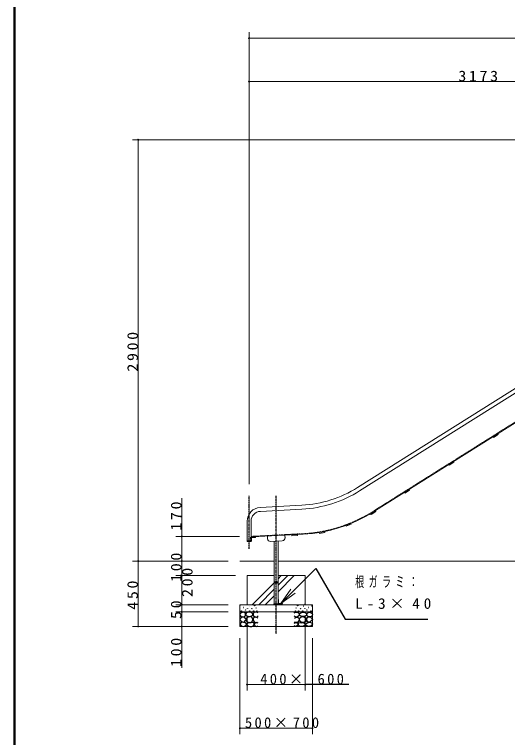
# Model space of a CAD drawing. Units: millimetres at full size. Extents: x -15630 to 0, y -2472 to 10680.
# Drawn here: x -15400 to -12005, y 1936 to 6912 of the extents above; entities that cross this region are included whole.
import ezdxf

# ---------------------------------------------------------------- set-up
doc = ezdxf.new("R2010")
doc.units = ezdxf.units.MM
doc.linetypes.add('USER2', pattern=[6, 3, -1, 1, -1])
doc.linetypes.add('USER4', pattern=[8, 5, -3])
for name, color, linetype, lineweight in [('A3図枠', 7, 'Continuous', 25), ('線', 2, 'Continuous', 25), ('補助', 2, 'Continuous', 13)]:
    doc.layers.add(name, color=color, linetype=linetype, lineweight=lineweight)
doc.styles.add('ＭＳ ゴシック', font='')
doc.styles.get('ＭＳ ゴシック').set_extended_font_data('MS Gothic')

# ---------------------------------------------------------------- blocks, each defined once
blk = doc.blocks.new('open_arrow')
at = {"color": 0, "linetype": 'Continuous', "lineweight": -2}
blk.add_lwpolyline([(7.5, 1.25), (0, 0), (7.5, -1.25)], dxfattribs=at)
blk = doc.blocks.new('dimension_origin')
at = {"color": 0, "linetype": 'Continuous', "lineweight": -2}
blk.add_circle((0, 0), 1.25, dxfattribs=at)

msp = doc.modelspace()

# ---------------------------------------------------------------- linework, layer by layer
at = {"layer": 'A3図枠', "lineweight": 50}
msp.add_line((-15400, 10680), (-15400, 0), dxfattribs=at)
at = {"layer": '線', "color": 7, "lineweight": 13}
for p, q in [((-13038.218, 3656.339), (-10777.106, 5077.483)), ((-13023.743, 3633.31), (-10759.046, 5056.707)), ((-10669.17, 4909.099), (-12931.79, 3487.007)), ((-13707.702, 3519.792), (-13422.059, 3534.762)), ((-13706.278, 3492.629), (-13420.635, 3507.599)), ((-13798.298, 3424.323), (-13798.298, 3283.895)), ((-13771.098, 3316.195), (-13771.098, 3424.323)), ((-13118.559, 3395.034), (-13083.152, 3408.832)), ((-13118.559, 3395.035), (-13116.38, 3389.444)), ((-13080.973, 3403.241), (-13116.38, 3389.444)), ((-13083.152, 3408.832), (-13080.973, 3403.241)), ((-13771.098, 3316.195), (-13411.592, 3335.036)), ((-13301.591, 3346.774), (-13264.219, 3353.653)), ((-13301.591, 3346.775), (-13300.505, 3340.873)), ((-13263.133, 3347.752), (-13300.505, 3340.873)), ((-13264.219, 3353.654), (-13263.133, 3347.752)), ((-13771.098, 3286.195), (-13771.098, 3283.895)), ((-13658.216, 3322.111), (-13657.274, 3304.135)), ((-13657.64, 3311.126), (-13657.274, 3304.135)), ((-13556.364, 3289.396), (-13636.255, 3285.209)), ((-13636.255, 3285.209), (-13556.364, 3289.396)), ((-13611.898, 3286.486), (-13611.898, 2854.998)), ((-13584.698, 3287.911), (-13584.698, 2854.998)), ((-13537.439, 3310.416), (-13538.381, 3328.391)), ((-13537.439, 3310.416), (-13537.805, 3317.406)), ((-13490.484, 3330.901), (-13490.169, 3324.909)), ((-13490.169, 3324.909), (-13452.222, 3326.898)), ((-13452.536, 3332.89), (-13452.222, 3326.898)), ((-13771.098, 3283.895), (-13798.298, 3283.895)), ((-13611.898, 3150), (-13848.298, 3150)), ((-10444.368, 3150), (-13584.698, 3150)), ((-13798.298, 2850), (-13798.298, 3050)), ((-13798.298, 3050), (-13611.898, 3050)), ((-13584.698, 3050), (-13398.298, 3050)), ((-13398.298, 3050), (-13398.298, 2850)), ((-13848.298, 2700), (-13848.298, 2850)), ((-13348.298, 2850), (-13848.298, 2850)), ((-13348.298, 2850), (-13348.298, 2700)), ((-13348.298, 2800), (-13848.298, 2800)), ((-13348.298, 2700), (-13848.298, 2700))]:
    msp.add_line(p, q, dxfattribs=at)
at = {"layer": '線', "color": 4, "linetype": 'USER4'}
for p, q in [((-12933.812, 3490.225), (-10622.126, 4943.155)), ((-13772.598, 3319.921), (-13411.791, 3338.831)), ((-13772.601, 3294.921), (-13772.598, 3319.921))]:
    msp.add_line(p, q, dxfattribs=at)
at = {"layer": '線', "color": 20, "linetype": 'USER2'}
for p, q in [((-13784.698, 3233.895), (-13784.698, 3600)), ((-13598.298, 2650), (-13598.298, 3600))]:
    msp.add_line(p, q, dxfattribs=at)
at = {"layer": '線'}
for p, q in [((-13771.098, 3286.195), (-13798.298, 3286.195)), ((-13611.898, 2854.998), (-13584.698, 2854.998))]:
    msp.add_line(p, q, dxfattribs=at)
at = {"layer": '線', "color": 7, "lineweight": 13}
for points in [[(-12105.452, 4006.374), (-12102.259, 4001.294), (-12070.086, 4021.515), (-12073.279, 4026.595)], [(-12410.249, 3814.804), (-12407.056, 3809.724), (-12374.883, 3829.945), (-12378.076, 3835.025)], [(-12715.046, 3623.235), (-12711.853, 3618.155), (-12679.68, 3638.376), (-12682.873, 3643.456)], [(-12947.877, 3476.897), (-12944.684, 3471.817), (-12912.511, 3492.038), (-12915.704, 3497.118)], [(-13771.098, 3316.195), (-13741.098, 3316.195), (-13741.098, 3315.195), (-13741.366, 3314.195), (-13742.098, 3313.463), (-13743.098, 3313.195), (-13764.098, 3313.195), (-13765.629, 3312.89), (-13766.927, 3312.023), (-13767.794, 3310.726), (-13768.098, 3309.195), (-13768.098, 3288.195), (-13768.366, 3287.195), (-13769.098, 3286.463), (-13770.098, 3286.195), (-13771.098, 3286.195)], [(-13584.698, 2854.998), (-13584.698, 2884.998), (-13583.698, 2884.998), (-13582.698, 2884.73), (-13581.966, 2883.998), (-13581.698, 2882.998), (-13581.698, 2861.998), (-13581.394, 2860.467), (-13580.527, 2859.169), (-13579.229, 2858.302), (-13577.698, 2857.998), (-13556.698, 2857.998), (-13555.698, 2857.73), (-13554.966, 2856.998), (-13554.698, 2855.998), (-13554.698, 2854.998)]]:
    msp.add_lwpolyline(points, close=True, dxfattribs=at)
at = {"layer": '線'}
for points in [[(-13611.898, 2854.998), (-13584.698, 2854.998), (-13584.698, 2853), (-13584.927, 2851.852), (-13585.577, 2850.879), (-13586.55, 2850.228), (-13587.698, 2850), (-13608.898, 2850), (-13610.046, 2850.228), (-13611.02, 2850.879), (-13611.67, 2851.852), (-13611.898, 2853)], [(-13825.85, 2799.402), (-13832.312, 2796.862), (-13838.524, 2793.382), (-13844.382, 2789.344), (-13848.029, 2783.877), (-13847.017, 2776.294), (-13842.009, 2769.935), (-13835.144, 2767.345), (-13827.434, 2767.084), (-13819.822, 2767.688), (-13813.493, 2770.252), (-13809.74, 2775.538), (-13808.423, 2781.976), (-13809.271, 2787.181), (-13812.225, 2792.115), (-13818.385, 2796.942)], [(-13786.426, 2799.493), (-13791.33, 2798.876), (-13796.967, 2796.79), (-13804.938, 2791.002), (-13808.59, 2784.086), (-13807.716, 2780.124), (-13803.995, 2775.707), (-13794.504, 2770.934), (-13784.534, 2769.49), (-13777.183, 2769.318), (-13769.667, 2770.842), (-13762.069, 2775.456), (-13758.315, 2781.653), (-13759.284, 2786.306), (-13763.991, 2791.654), (-13774.66, 2797.861)], [(-13410.171, 2799.493), (-13405.267, 2798.876), (-13399.63, 2796.79), (-13391.658, 2791.002), (-13388.007, 2784.086), (-13388.881, 2780.124), (-13392.602, 2775.707), (-13402.093, 2770.934), (-13412.063, 2769.49), (-13419.414, 2769.318), (-13426.929, 2770.842), (-13434.528, 2775.456), (-13438.282, 2781.653), (-13437.313, 2786.306), (-13432.606, 2791.654), (-13421.937, 2797.861)], [(-13370.747, 2799.402), (-13364.285, 2796.862), (-13358.073, 2793.382), (-13352.215, 2789.344), (-13348.568, 2783.877), (-13349.58, 2776.294), (-13354.587, 2769.935), (-13361.453, 2767.345), (-13369.163, 2767.084), (-13376.775, 2767.688), (-13383.104, 2770.252), (-13386.857, 2775.538), (-13388.174, 2781.976), (-13387.326, 2787.181), (-13384.371, 2792.115), (-13378.212, 2796.942)], [(-13828.384, 2766.45), (-13833.713, 2763.657), (-13839.157, 2759.479), (-13845.606, 2752.659), (-13848.029, 2745.855), (-13844.401, 2741.027), (-13837.89, 2736.666), (-13831.253, 2732.379), (-13824.583, 2730.329), (-13816.938, 2732.776), (-13810.641, 2739.201), (-13807.535, 2747.478), (-13809.057, 2755.994), (-13817.215, 2763.245)], [(-13799.13, 2735.163), (-13786.541, 2728.307), (-13773.181, 2727.324), (-13762.897, 2734.778), (-13758.045, 2746.515), (-13760.325, 2757.293), (-13767.235, 2765.436), (-13776.06, 2768.869), (-13787.236, 2767.598), (-13800.991, 2759.543), (-13806.968, 2748.678), (-13804.332, 2741.484)], [(-13397.467, 2735.163), (-13410.056, 2728.307), (-13423.416, 2727.324), (-13433.699, 2734.778), (-13438.552, 2746.515), (-13436.271, 2757.293), (-13429.362, 2765.436), (-13420.537, 2768.869), (-13409.36, 2767.598), (-13395.606, 2759.543), (-13389.629, 2748.678), (-13392.264, 2741.484)], [(-13368.212, 2766.45), (-13362.883, 2763.657), (-13357.44, 2759.479), (-13350.991, 2752.659), (-13348.568, 2745.855), (-13352.195, 2741.027), (-13358.707, 2736.666), (-13365.344, 2732.379), (-13372.014, 2730.329), (-13379.659, 2732.776), (-13385.956, 2739.201), (-13389.062, 2747.478), (-13387.54, 2755.994), (-13379.382, 2763.245)], [(-13829.204, 2730.517), (-13840.523, 2724.498), (-13847.334, 2715.683), (-13838.848, 2704.413), (-13820.413, 2700.299), (-13806.059, 2706.41), (-13800.634, 2716.782), (-13811.415, 2725.89)], [(-13772.1, 2726.373), (-13779.635, 2726.999), (-13787.777, 2725.562), (-13796.705, 2721.504), (-13801.022, 2716.102), (-13798.335, 2711.419), (-13792.373, 2706.912), (-13785.894, 2703.068), (-13778.587, 2700.695), (-13766.738, 2700.928), (-13756.423, 2705.02), (-13751.719, 2709.827), (-13749.666, 2715.561), (-13750.725, 2720.709), (-13754.801, 2725.292), (-13763.2, 2727.832)], [(-13424.497, 2726.373), (-13416.962, 2726.999), (-13408.82, 2725.562), (-13399.892, 2721.504), (-13395.575, 2716.102), (-13398.262, 2711.419), (-13404.224, 2706.912), (-13410.703, 2703.068), (-13418.01, 2700.695), (-13429.858, 2700.928), (-13440.174, 2705.02), (-13444.877, 2709.827), (-13446.931, 2715.561), (-13445.872, 2720.709), (-13441.796, 2725.292), (-13433.397, 2727.832)], [(-13367.393, 2730.517), (-13356.074, 2724.498), (-13349.263, 2715.683), (-13357.749, 2704.413), (-13376.184, 2700.299), (-13390.538, 2706.41), (-13395.963, 2716.782), (-13385.181, 2725.89)]]:
    msp.add_lwpolyline(points, close=True, dxfattribs=at)
for points in [[(-13723.298, 2793.299), (-13731.726, 2798.154), (-13740.408, 2799.636), (-13746.028, 2797.948), (-13751.181, 2794.249), (-13755.653, 2788.941), (-13757.518, 2782.209), (-13753.85, 2773.439), (-13745.795, 2767), (-13737.496, 2764.621), (-13730.269, 2765.733), (-13726.219, 2769.109), (-13723.298, 2773.654)], [(-13473.298, 2793.299), (-13464.871, 2798.154), (-13456.188, 2799.636), (-13450.569, 2797.948), (-13445.416, 2794.249), (-13440.944, 2788.941), (-13439.078, 2782.209), (-13442.747, 2773.439), (-13450.802, 2767), (-13459.101, 2764.621), (-13466.328, 2765.733), (-13470.378, 2769.109), (-13473.298, 2773.654)], [(-13723.615, 2757.178), (-13730.756, 2762.64), (-13738.824, 2765.099), (-13745.529, 2763.875), (-13751.498, 2760.03), (-13755.891, 2754.249), (-13757.518, 2747.039), (-13754.854, 2738.431), (-13748.646, 2731.513), (-13741.007, 2727.642), (-13733.438, 2726.761), (-13728.284, 2728.2), (-13723.615, 2730.88)], [(-13472.982, 2757.178), (-13465.841, 2762.64), (-13457.773, 2765.099), (-13451.068, 2763.875), (-13445.099, 2760.03), (-13440.706, 2754.249), (-13439.078, 2747.039), (-13441.743, 2738.431), (-13447.951, 2731.513), (-13455.59, 2727.642), (-13463.159, 2726.761), (-13468.313, 2728.2), (-13472.982, 2730.88)], [(-13723.298, 2722.642), (-13729.316, 2725.96), (-13736.606, 2726.761), (-13745.322, 2722.427), (-13749.597, 2715.671), (-13748.984, 2712.001), (-13746.112, 2707.75), (-13738.949, 2702.278), (-13731.536, 2700.462), (-13727.24, 2701.514), (-13723.298, 2703.631)], [(-13473.298, 2722.642), (-13467.28, 2725.96), (-13459.991, 2726.761), (-13451.274, 2722.427), (-13447, 2715.671), (-13447.612, 2712.001), (-13450.485, 2707.75), (-13457.648, 2702.278), (-13465.06, 2700.462), (-13469.357, 2701.514), (-13473.298, 2703.631)]]:
    msp.add_lwpolyline(points, dxfattribs=at)
at = {"layer": '線', "color": 4, "linetype": 'USER4'}
msp.add_circle((-13598.298, 3003.485), 6.5, dxfattribs=at)
at = {"layer": '線'}
for centre in [(-13841.692, 2842.177), (-13784.343, 2839.959), (-13745.881, 2844.091), (-13450.715, 2844.091), (-13412.254, 2839.959), (-13354.905, 2842.177), (-13838.524, 2807.323), (-13822.681, 2830.77), (-13809.691, 2813.977), (-13795.749, 2823.483), (-13780.857, 2806.373), (-13764.802, 2823.549), (-13753.179, 2806.521), (-13735.881, 2827.063), (-13731.015, 2805.98), (-13465.582, 2805.98), (-13460.716, 2827.063), (-13443.417, 2806.521), (-13431.794, 2823.549), (-13415.74, 2806.373), (-13400.848, 2823.483), (-13386.906, 2813.977), (-13373.915, 2830.77), (-13358.073, 2807.323)]:
    msp.add_circle(centre, 1, dxfattribs=at)
at = {"layer": '線', "color": 7, "lineweight": 13}
for centre, radius, start, end in [((-13463.928, 4333.665), 800, 273, 302.15), ((-13463.928, 4333.665), 827.2, 273, 302.15), ((-13702.698, 3424.323), 95.6, 93, 180), ((-13702.698, 3424.323), 68.4, 93, 180), ((-13463.928, 4333.665), 1000, 273, 302.15), ((-13637.302, 3305.182), 20, 183, 273), ((-13637.302, 3305.182), 20, 183, 273), ((-13557.411, 3309.369), 20, 273, 3), ((-13557.411, 3309.369), 20, 273, 3)]:
    msp.add_arc(centre, radius, start, end, dxfattribs=at)
at = {"layer": '線', "color": 4, "linetype": 'USER4'}
msp.add_arc((-13463.928, 4333.665), 996.2, 273, 302.15, dxfattribs=at)
at = {"layer": '補助'}
for p, q in [((-13784.698, 3680), (-13784.698, 6790)), ((-13784.698, 6750), (-9812.168, 6750)), ((-13784.698, 3680), (-13784.698, 6490)), ((-13784.698, 6450), (-10612.168, 6450)), ((-10678.568, 6050), (-14587.984, 6050)), ((-14547.984, 3150), (-14547.984, 6050)), ((-14248.298, 3150), (-14248.298, 3583.429)), ((-13851.098, 3320), (-14288.298, 3320)), ((-13928.298, 3150), (-14588.298, 3150)), ((-13928.298, 3150), (-14587.984, 3150)), ((-14548.298, 2700), (-14548.298, 3150)), ((-13928.298, 3150), (-14288.298, 3150)), ((-13928.298, 3150), (-14288.298, 3150)), ((-14248.298, 3047), (-14248.298, 3153)), ((-13567.198, 2858), (-13325.198, 3100)), ((-13878.298, 3050), (-14288.298, 3050)), ((-13878.298, 3050), (-14288.298, 3050)), ((-14248.298, 2850), (-14248.298, 3050)), ((-13584.698, 2938.973), (-13473.671, 3050)), ((-13584.698, 2983.874), (-13518.573, 3050)), ((-13584.698, 3028.775), (-13563.474, 3050)), ((-13763.474, 2850), (-13611.898, 3001.575)), ((-13718.573, 2850), (-13611.898, 2956.674)), ((-13673.671, 2850), (-13611.898, 2911.773)), ((-13928.298, 2850), (-14288.298, 2850)), ((-13928.298, 2850), (-14288.298, 2850)), ((-14248.298, 2797), (-14248.298, 2853)), ((-13404.264, 2850), (-13398.298, 2855.965)), ((-13928.298, 2800), (-14288.298, 2800)), ((-13928.298, 2800), (-14288.298, 2800)), ((-14248.298, 2416.571), (-14248.298, 2803)), ((-13798.298, 2770), (-13798.298, 2260)), ((-13398.298, 2770), (-13398.298, 2260)), ((-13928.298, 2700), (-14588.298, 2700)), ((-13928.298, 2700), (-14288.298, 2700)), ((-13848.298, 2620), (-13848.298, 1960)), ((-13348.298, 2620), (-13348.298, 1960)), ((-13395.298, 2300), (-13801.298, 2300)), ((-13348.298, 2000), (-13848.298, 2000))]:
    msp.add_line(p, q, dxfattribs=at)
at = {"layer": '補助', "lineweight": 25}
for p, q in [((-13325.198, 3100), (-13123.126, 2750)), ((-13123.126, 2750), (-13043.126, 2750)), ((-13043.126, 2750), (-12554.347, 2750)), ((-13098.298, 2300), (-13398.298, 2300))]:
    msp.add_line(p, q, dxfattribs=at)

# ---------------------------------------------------------------- block references
at = {"layer": '補助', "xscale": 2.67, "yscale": 2.67}
for p in [(-13784.698, 6750), (-13784.698, 6450), (-13398.298, 2300), (-13848.298, 2000)]:
    msp.add_blockref('dimension_origin', p, dxfattribs=at)
at = {"layer": '補助'}
for name, p, xscale, yscale, rotation in [('dimension_origin', (-14547.984, 6050), 2.67, 2.67, 270), ('dimension_origin', (-14248.298, 3320), 2.67, 2.67, 270), ('dimension_origin', (-14548.298, 3150), 2.67, 2.67, 270), ('dimension_origin', (-14547.984, 3150), 2.67, 2.67, 90), ('dimension_origin', (-14248.298, 3150), 2.67, 2.67, 90), ('dimension_origin', (-14248.298, 3150), 2.67, 2.67, 90), ('dimension_origin', (-14248.298, 3050), 2.67, 2.67, 270), ('dimension_origin', (-14248.298, 3050), 2.67, 2.67, 270), ('open_arrow', (-13567.198, 2858), 16, 16, 45), ('dimension_origin', (-14248.298, 2850), 2.67, 2.67, 90), ('dimension_origin', (-14248.298, 2850), 2.67, 2.67, 90), ('dimension_origin', (-14248.298, 2800), 2.67, 2.67, 90), ('dimension_origin', (-14248.298, 2800), 2.67, 2.67, 270), ('dimension_origin', (-14548.298, 2700), 2.67, 2.67, 90), ('dimension_origin', (-14248.298, 2700), 2.67, 2.67, 270), ('dimension_origin', (-13798.298, 2300), 2.67, 2.67, 180), ('dimension_origin', (-13348.298, 2000), 2.67, 2.67, 180)]:
    msp.add_blockref(name, p, dxfattribs=dict(at, xscale=xscale, yscale=yscale, rotation=rotation))

# ---------------------------------------------------------------- texts
at = {"layer": '補助', "char_height": 73.31, "style": 'ＭＳ ゴシック'}
for s, insert, attachment_point in [('\\T1.33;\\W1.1;3173', (-12198.433, 6451), 8), ('\\T1.5;\\W0.6;根ガラミ：', (-13054.126, 3045), 1), ('\\T1.5;\\W1.05;L-3×40', (-13054.126, 2895), 1), ('\\T1.32;400×\\~600', (-13412.06, 2301), 8), ('\\T1.32;500×700', (-13550.183, 2001), 8)]:
    msp.add_mtext(s, dxfattribs=dict(at, insert=insert, attachment_point=attachment_point))
at = {"layer": '補助', "char_height": 73.31, "rotation": 90, "style": 'ＭＳ ゴシック'}
for s, insert, attachment_point in [('\\T1.33;\\W1.1;2900', (-14548.984, 4600), 8), ('\\T1.33;\\W1.1;170', (-14249.298, 3469.143), 8), ('\\T1.33;\\W1.1;100', (-14249.298, 3117.021), 8), ('\\T1.33;\\W1.1;200', (-14247.298, 3012.703), 2), ('\\T1.33;\\W1.1;450', (-14549.298, 2925), 8), ('\\T1.34;\\W1.1;50', (-14249.298, 2825), 8), ('\\T1.33;\\W1.1;100', (-14249.298, 2530.857), 8)]:
    msp.add_mtext(s, dxfattribs=dict(at, insert=insert, attachment_point=attachment_point))

doc.saveas('drawing.dxf')
